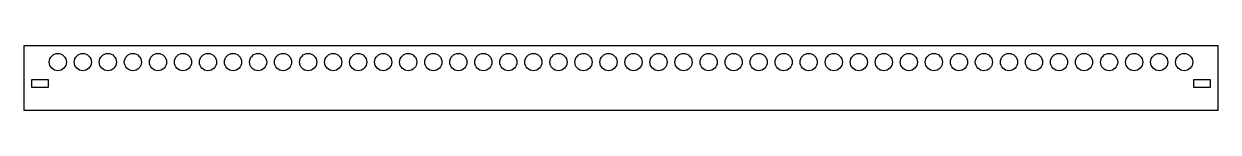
# Model space of a CAD drawing. Header units: inches. Extents: x 0 to 18.5, y -1 to 0.
import ezdxf

# ---------------------------------------------------------------- set-up
doc = ezdxf.new("R2010")
doc.units = ezdxf.units.IN
doc.header["$MEASUREMENT"] = 0

msp = doc.modelspace()

# ---------------------------------------------------------------- linework, layer by layer
for points in [[(18.5, -0.99), (18.5, 0), (0, 0), (0, -0.99)], [(0.375, -0.642), (0.125, -0.642), (0.125, -0.517), (0.375, -0.517)], [(18.125, -0.517), (18.375, -0.517), (18.375, -0.642), (18.125, -0.642)]]:
    msp.add_lwpolyline(points, close=True)
for centre in [(0.526, -0.25), (0.913, -0.25), (1.301, -0.25), (1.689, -0.25), (2.077, -0.25), (2.464, -0.25), (2.852, -0.25), (3.24, -0.25), (3.628, -0.25), (4.015, -0.25), (4.403, -0.25), (4.791, -0.25), (5.179, -0.25), (5.566, -0.25), (5.954, -0.25), (6.342, -0.25), (6.73, -0.25), (7.117, -0.25), (7.505, -0.25), (7.893, -0.25), (8.281, -0.25), (8.668, -0.25), (9.056, -0.25), (9.444, -0.25), (9.832, -0.25), (10.219, -0.25), (10.607, -0.25), (10.995, -0.25), (11.383, -0.25), (11.77, -0.25), (12.158, -0.25), (12.546, -0.25), (12.934, -0.25), (13.321, -0.25), (13.709, -0.25), (14.097, -0.25), (14.485, -0.25), (14.872, -0.25), (15.26, -0.25), (15.648, -0.25), (16.036, -0.25), (16.423, -0.25), (16.811, -0.25), (17.199, -0.25), (17.587, -0.25), (17.974, -0.25)]:
    msp.add_circle(centre, 0.133)

doc.saveas('drawing.dxf')
